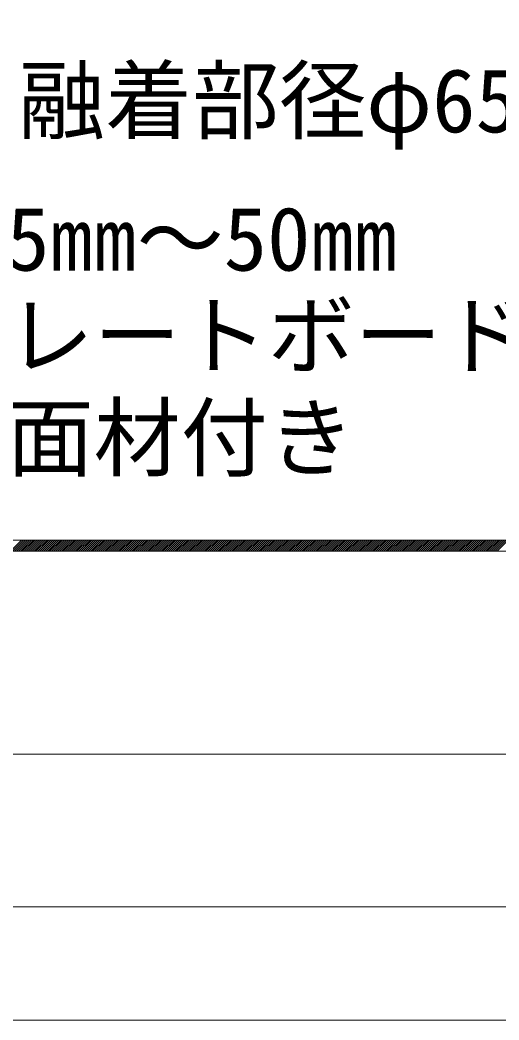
# Model space of a CAD drawing. Units: millimetres, scale not verified. Extents: x -840 to 840, y -594 to 594.
# Drawn here: x 51.3 to 138, y 77.8 to 258.8 of the extents above; entities that cross this region are included whole.
import ezdxf
from ezdxf.enums import TextEntityAlignment as Align

# ---------------------------------------------------------------- set-up
doc = ezdxf.new("R2010")
doc.units = ezdxf.units.MM
doc.header["$LTSCALE"] = 2
for name, color, linetype, lineweight in [('0-2_タイトル文字', 5, 'Continuous', 9), ('0-6_断熱材', 4, 'Continuous', 9), ('0-8_寸法線', 7, 'Continuous', 9), ('0-9_基準線(IBｼｰﾄ)', 7, 'Continuous', 9)]:
    doc.layers.add(name, color=color, linetype=linetype, lineweight=lineweight)
doc.styles.add('ＭＳ ゴシック', font='')
doc.styles.get('ＭＳ ゴシック').set_extended_font_data('MS Gothic')

msp = doc.modelspace()

# ---------------------------------------------------------------- linework, layer by layer
at = {"layer": '0-6_断熱材', "color": 7}
msp.add_line((40.629, 125.915), (414.21, 125.915), dxfattribs=at)
msp.add_lwpolyline([(-693.874, 77.832), (366.126, 77.832), (705.538, 417.243)], dxfattribs=at)
at = {"layer": '0-8_寸法線'}
msp.add_line((-210.369, 98.337), (277.095, 98.337), dxfattribs=at)
at = {"layer": '0-9_基準線(IBｼｰﾄ)'}
for p, q in [((49.637, 162.685), (51.637, 164.685)), ((49.991, 162.685), (51.991, 164.685)), ((50.345, 162.685), (52.345, 164.685)), ((50.698, 162.685), (52.698, 164.685)), ((51.052, 162.685), (53.052, 164.685)), ((51.405, 162.685), (53.405, 164.685)), ((51.759, 162.685), (53.759, 164.685)), ((52.112, 162.685), (54.112, 164.685)), ((52.466, 162.685), (54.466, 164.685)), ((52.819, 162.685), (54.819, 164.685)), ((53.173, 162.685), (55.173, 164.685)), ((53.527, 162.685), (55.527, 164.685)), ((53.88, 162.685), (55.88, 164.685)), ((54.234, 162.685), (56.234, 164.685)), ((54.587, 162.685), (56.587, 164.685)), ((54.941, 162.685), (56.941, 164.685)), ((55.294, 162.685), (57.294, 164.685)), ((55.648, 162.685), (57.648, 164.685)), ((56.001, 162.685), (58.001, 164.685)), ((56.355, 162.685), (58.355, 164.685)), ((56.708, 162.685), (58.708, 164.685)), ((57.062, 162.685), (59.062, 164.685)), ((57.416, 162.685), (59.416, 164.685)), ((57.769, 162.685), (59.769, 164.685)), ((58.123, 162.685), (60.123, 164.685)), ((58.476, 162.685), (60.476, 164.685)), ((58.83, 162.685), (60.83, 164.685)), ((59.183, 162.685), (61.183, 164.685)), ((59.537, 162.685), (61.537, 164.685)), ((59.89, 162.685), (61.89, 164.685)), ((60.244, 162.685), (62.244, 164.685)), ((60.598, 162.685), (62.598, 164.685)), ((60.951, 162.685), (62.951, 164.685)), ((61.305, 162.685), (63.305, 164.685)), ((61.658, 162.685), (63.658, 164.685)), ((62.012, 162.685), (64.012, 164.685)), ((62.365, 162.685), (64.365, 164.685)), ((62.719, 162.685), (64.719, 164.685)), ((63.072, 162.685), (65.072, 164.685)), ((63.426, 162.685), (65.426, 164.685)), ((63.78, 162.685), (65.78, 164.685)), ((64.133, 162.685), (66.133, 164.685)), ((64.487, 162.685), (66.487, 164.685)), ((64.84, 162.685), (66.84, 164.685)), ((65.194, 162.685), (67.194, 164.685)), ((65.547, 162.685), (67.547, 164.685)), ((65.901, 162.685), (67.901, 164.685)), ((66.254, 162.685), (68.254, 164.685)), ((66.608, 162.685), (68.608, 164.685)), ((66.962, 162.685), (68.962, 164.685)), ((67.315, 162.685), (69.315, 164.685)), ((67.669, 162.685), (69.669, 164.685)), ((68.022, 162.685), (70.022, 164.685)), ((68.376, 162.685), (70.376, 164.685)), ((68.729, 162.685), (70.729, 164.685)), ((69.083, 162.685), (71.083, 164.685)), ((69.436, 162.685), (71.436, 164.685)), ((69.79, 162.685), (71.79, 164.685)), ((70.144, 162.685), (72.144, 164.685)), ((70.497, 162.685), (72.497, 164.685)), ((70.851, 162.685), (72.851, 164.685)), ((71.204, 162.685), (73.204, 164.685)), ((71.558, 162.685), (73.558, 164.685)), ((71.911, 162.685), (73.911, 164.685)), ((72.265, 162.685), (74.265, 164.685)), ((72.618, 162.685), (74.618, 164.685)), ((72.972, 162.685), (74.972, 164.685)), ((73.326, 162.685), (75.326, 164.685)), ((73.679, 162.685), (75.679, 164.685)), ((74.033, 162.685), (76.033, 164.685)), ((74.386, 162.685), (76.386, 164.685)), ((74.74, 162.685), (76.74, 164.685)), ((75.093, 162.685), (77.093, 164.685)), ((75.447, 162.685), (77.447, 164.685)), ((75.8, 162.685), (77.8, 164.685)), ((76.154, 162.685), (78.154, 164.685)), ((76.507, 162.685), (78.507, 164.685)), ((76.861, 162.685), (78.861, 164.685)), ((77.215, 162.685), (79.215, 164.685)), ((77.568, 162.685), (79.568, 164.685)), ((77.922, 162.685), (79.922, 164.685)), ((78.275, 162.685), (80.275, 164.685)), ((78.629, 162.685), (80.629, 164.685)), ((78.982, 162.685), (80.982, 164.685)), ((79.336, 162.685), (81.336, 164.685)), ((79.689, 162.685), (81.689, 164.685)), ((80.043, 162.685), (82.043, 164.685)), ((80.397, 162.685), (82.397, 164.685)), ((80.75, 162.685), (82.75, 164.685)), ((81.104, 162.685), (83.104, 164.685)), ((81.457, 162.685), (83.457, 164.685)), ((81.811, 162.685), (83.811, 164.685)), ((82.164, 162.685), (84.164, 164.685)), ((82.518, 162.685), (84.518, 164.685)), ((82.871, 162.685), (84.871, 164.685)), ((83.225, 162.685), (85.225, 164.685)), ((83.579, 162.685), (85.579, 164.685)), ((83.932, 162.685), (85.932, 164.685)), ((84.286, 162.685), (86.286, 164.685)), ((84.639, 162.685), (86.639, 164.685)), ((84.993, 162.685), (86.993, 164.685)), ((85.346, 162.685), (87.346, 164.685)), ((85.7, 162.685), (87.7, 164.685)), ((86.053, 162.685), (88.053, 164.685)), ((86.407, 162.685), (88.407, 164.685)), ((86.761, 162.685), (88.761, 164.685)), ((87.114, 162.685), (89.114, 164.685)), ((87.468, 162.685), (89.468, 164.685)), ((87.821, 162.685), (89.821, 164.685)), ((88.175, 162.685), (90.175, 164.685)), ((88.528, 162.685), (90.528, 164.685)), ((88.882, 162.685), (90.882, 164.685)), ((89.235, 162.685), (91.235, 164.685)), ((89.589, 162.685), (91.589, 164.685)), ((89.943, 162.685), (91.943, 164.685)), ((90.296, 162.685), (92.296, 164.685)), ((90.65, 162.685), (92.65, 164.685)), ((91.003, 162.685), (93.003, 164.685)), ((91.357, 162.685), (93.357, 164.685)), ((91.71, 162.685), (93.71, 164.685)), ((92.064, 162.685), (94.064, 164.685)), ((92.417, 162.685), (94.417, 164.685)), ((92.771, 162.685), (94.771, 164.685)), ((93.124, 162.685), (95.124, 164.685)), ((93.478, 162.685), (95.478, 164.685)), ((93.832, 162.685), (95.832, 164.685)), ((94.185, 162.685), (96.185, 164.685)), ((94.539, 162.685), (96.539, 164.685)), ((94.892, 162.685), (96.892, 164.685)), ((95.246, 162.685), (97.246, 164.685)), ((95.599, 162.685), (97.599, 164.685)), ((95.953, 162.685), (97.953, 164.685)), ((96.306, 162.685), (98.306, 164.685)), ((96.66, 162.685), (98.66, 164.685)), ((97.014, 162.685), (99.014, 164.685)), ((97.367, 162.685), (99.367, 164.685)), ((97.721, 162.685), (99.721, 164.685)), ((98.074, 162.685), (100.074, 164.685)), ((98.428, 162.685), (100.428, 164.685)), ((98.781, 162.685), (100.781, 164.685)), ((99.135, 162.685), (101.135, 164.685)), ((99.488, 162.685), (101.488, 164.685)), ((99.842, 162.685), (101.842, 164.685)), ((100.196, 162.685), (102.196, 164.685)), ((100.549, 162.685), (102.549, 164.685)), ((100.903, 162.685), (102.903, 164.685)), ((101.256, 162.685), (103.256, 164.685)), ((101.61, 162.685), (103.61, 164.685)), ((101.963, 162.685), (103.963, 164.685)), ((102.317, 162.685), (104.317, 164.685)), ((102.67, 162.685), (104.67, 164.685)), ((103.024, 162.685), (105.024, 164.685)), ((103.378, 162.685), (105.378, 164.685)), ((103.731, 162.685), (105.731, 164.685)), ((104.085, 162.685), (106.085, 164.685)), ((104.438, 162.685), (106.438, 164.685)), ((104.792, 162.685), (106.792, 164.685)), ((105.145, 162.685), (107.145, 164.685)), ((105.499, 162.685), (107.499, 164.685)), ((105.852, 162.685), (107.852, 164.685)), ((106.206, 162.685), (108.206, 164.685)), ((106.56, 162.685), (108.56, 164.685)), ((106.913, 162.685), (108.913, 164.685)), ((107.267, 162.685), (109.267, 164.685)), ((107.62, 162.685), (109.62, 164.685)), ((107.974, 162.685), (109.974, 164.685)), ((108.327, 162.685), (110.327, 164.685)), ((108.681, 162.685), (110.681, 164.685)), ((109.034, 162.685), (111.034, 164.685)), ((109.388, 162.685), (111.388, 164.685)), ((109.742, 162.685), (111.742, 164.685)), ((110.095, 162.685), (112.095, 164.685)), ((110.449, 162.685), (112.449, 164.685)), ((110.802, 162.685), (112.802, 164.685)), ((111.156, 162.685), (113.156, 164.685)), ((111.509, 162.685), (113.509, 164.685)), ((111.863, 162.685), (113.863, 164.685)), ((112.216, 162.685), (114.216, 164.685)), ((112.57, 162.685), (114.57, 164.685)), ((112.923, 162.685), (114.923, 164.685)), ((113.277, 162.685), (115.277, 164.685)), ((113.631, 162.685), (115.631, 164.685)), ((113.984, 162.685), (115.984, 164.685)), ((114.338, 162.685), (116.338, 164.685)), ((114.691, 162.685), (116.691, 164.685)), ((115.045, 162.685), (117.045, 164.685)), ((115.398, 162.685), (117.398, 164.685)), ((115.752, 162.685), (117.752, 164.685)), ((116.105, 162.685), (118.105, 164.685)), ((116.459, 162.685), (118.459, 164.685)), ((116.813, 162.685), (118.813, 164.685)), ((117.166, 162.685), (119.166, 164.685)), ((117.52, 162.685), (119.52, 164.685)), ((117.873, 162.685), (119.873, 164.685)), ((118.227, 162.685), (120.227, 164.685)), ((118.58, 162.685), (120.58, 164.685)), ((118.934, 162.685), (120.934, 164.685)), ((119.287, 162.685), (121.287, 164.685)), ((119.641, 162.685), (121.641, 164.685)), ((119.995, 162.685), (121.995, 164.685)), ((120.348, 162.685), (122.348, 164.685)), ((120.702, 162.685), (122.702, 164.685)), ((121.055, 162.685), (123.055, 164.685)), ((121.409, 162.685), (123.409, 164.685)), ((121.762, 162.685), (123.762, 164.685)), ((122.116, 162.685), (124.116, 164.685)), ((122.469, 162.685), (124.469, 164.685)), ((122.823, 162.685), (124.823, 164.685)), ((123.177, 162.685), (125.177, 164.685)), ((123.53, 162.685), (125.53, 164.685)), ((123.884, 162.685), (125.884, 164.685)), ((124.237, 162.685), (126.237, 164.685)), ((124.591, 162.685), (126.591, 164.685)), ((124.944, 162.685), (126.944, 164.685)), ((125.298, 162.685), (127.298, 164.685)), ((125.651, 162.685), (127.651, 164.685)), ((126.005, 162.685), (128.005, 164.685)), ((126.359, 162.685), (128.359, 164.685)), ((126.712, 162.685), (128.712, 164.685)), ((127.066, 162.685), (129.066, 164.685)), ((127.419, 162.685), (129.419, 164.685)), ((127.773, 162.685), (129.773, 164.685)), ((128.126, 162.685), (130.126, 164.685)), ((128.48, 162.685), (130.48, 164.685)), ((128.833, 162.685), (130.833, 164.685)), ((129.187, 162.685), (131.187, 164.685)), ((129.54, 162.685), (131.54, 164.685)), ((129.894, 162.685), (131.894, 164.685)), ((130.248, 162.685), (132.248, 164.685)), ((130.601, 162.685), (132.601, 164.685)), ((130.955, 162.685), (132.955, 164.685)), ((131.308, 162.685), (133.308, 164.685)), ((131.662, 162.685), (133.662, 164.685)), ((132.015, 162.685), (134.015, 164.685)), ((132.369, 162.685), (134.369, 164.685)), ((132.722, 162.685), (134.722, 164.685)), ((133.076, 162.685), (135.076, 164.685)), ((133.43, 162.685), (135.43, 164.685)), ((133.783, 162.685), (135.783, 164.685)), ((134.137, 162.685), (136.137, 164.685)), ((134.49, 162.685), (136.49, 164.685)), ((134.844, 162.685), (136.844, 164.685)), ((135.197, 162.685), (137.197, 164.685)), ((135.551, 162.685), (137.551, 164.685)), ((135.904, 162.685), (137.904, 164.685)), ((136.258, 162.685), (138.258, 164.685)), ((136.612, 162.685), (138.612, 164.685)), ((136.965, 162.685), (138.965, 164.685)), ((137.319, 162.685), (139.319, 164.685)), ((137.672, 162.685), (139.672, 164.685))]:
    msp.add_line(p, q, dxfattribs=at)
for points in [[(-130.485, 166.685), (-127.021, 164.685), (350.443, 164.685)], [(-131.021, 164.685), (-127.557, 162.685), (350.443, 162.685)]]:
    msp.add_lwpolyline(points, dxfattribs=at)

# ---------------------------------------------------------------- texts
at = {"layer": '0-2_タイトル文字', "color": 7, "style": 'ＭＳ ゴシック'}
for s, p in [('IHディスク鋼板 融着部径φ65', (-66.974, 234.997)), ('断熱材 t=35㎜～50㎜', (-29.756, 209.98)), ('イソシアヌレートボード', (-29.756, 192.48)), ('両面アルミ面材付き', (-29.756, 173.98))]:
    msp.add_text(s, height=11.54, dxfattribs=at).set_placement(p, align=Align.BOTTOM_LEFT)

doc.saveas('drawing.dxf')
